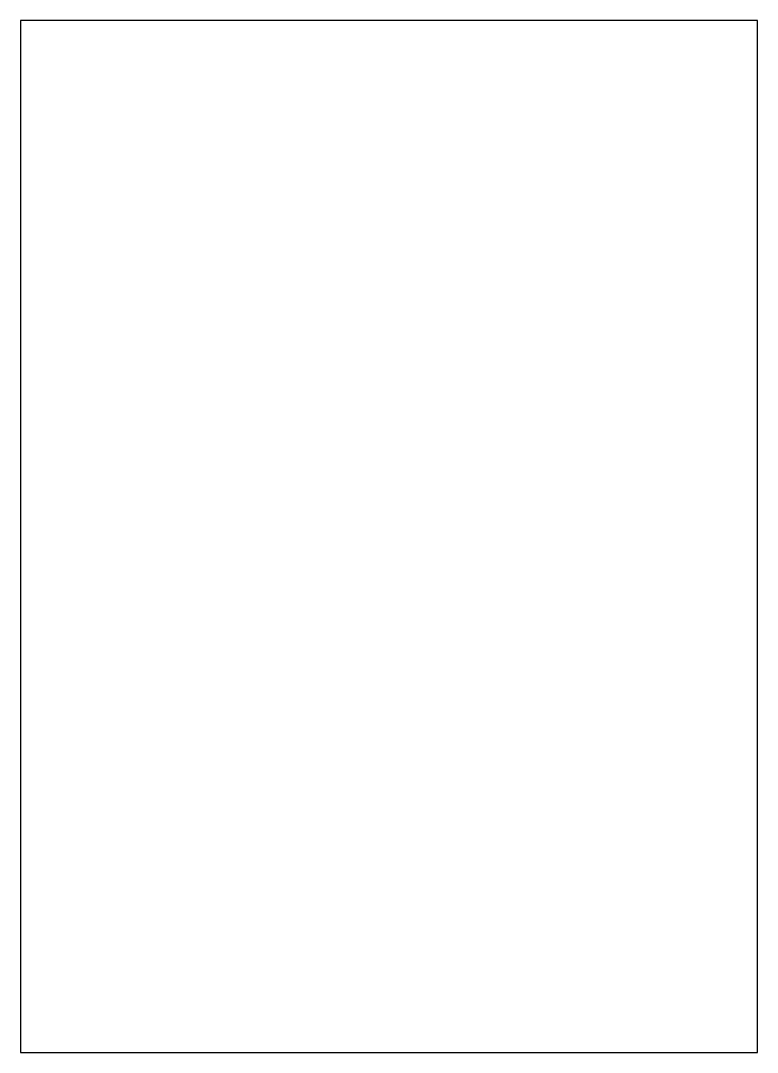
# Model space of a CAD drawing. Extents: x -31.8 to 31.8, y -44.4 to 44.4.
import ezdxf

# ---------------------------------------------------------------- set-up
doc = ezdxf.new("R2010")
doc.units = 0
doc.layers.get('0').update_dxf_attribs({"linetype": 'continuous'})

# ---------------------------------------------------------------- blocks, each defined once
blk = doc.blocks.new('FACEFEAT')
at = {"color": 0}
for p, q in [((31.75, 44.45), (-31.75, 44.45)), ((-31.75, 44.45), (-31.75, -44.45)), ((31.75, -44.45), (31.75, 44.45)), ((-31.75, -44.45), (31.75, -44.45))]:
    blk.add_line(p, q, dxfattribs=at)

msp = doc.modelspace()

# ---------------------------------------------------------------- block references
at = {"color": 0}
msp.add_blockref('FACEFEAT', (0, 0), dxfattribs=at)

doc.saveas('drawing.dxf')
